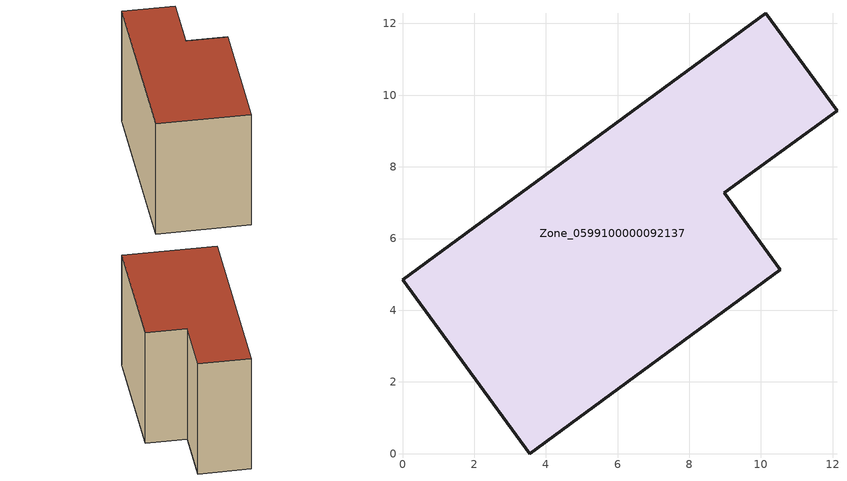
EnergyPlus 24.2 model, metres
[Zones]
Zone_0599100000092137
 floor ground (C_G): 0,4.85 10.14,12.28 12.12,9.57 8.98,7.27 10.54,5.13 3.55,0 z0
 wall outside (C_F): 3.55,0 10.54,5.13 8.98,7.27 12.12,9.57 10.14,12.28 0,4.85 3.55,0 z0:8.27
 roof outside (C_R): 10.14,12.28 0,4.85 3.55,0 10.54,5.13 8.98,7.27 12.12,9.57 z8.27
[BUILDING]
Pand.0599100000092137: North Axis=0; Terrain=City; Loads Convergence Tolerance Value=0.04; Temperature Convergence Tolerance Value=0.4; Solar Distribution=FullExterior; Maximum Number of Warmup Days=25; Minimum Number of Warmup Days=1
[Site:Location]
Rotterdam.The.Hague.AP_ZH_NLD Design_Conditions: Latitude=51.96; Longitude=4.45; Time Zone=1; Elevation=-4.5
[SITE:GROUNDTEMPERATURE:BUILDINGSURFACE]
18, 18, 18, 18, 18, 18, 18, 18, 18, 18, 18, 18
[MATERIAL] Thermal Absorptance=0.9; Solar Absorptance=0.7; Visible Absorptance=0.7
Name | Roughness | Thickness | Conductivity | Density | Specific Heat
G.TI.1975-1991 | MediumSmooth | 0.15 | 0.288461 | 540 | 1210
F.TI.1975-1991 | Rough | 0.3 | 0.230769 | 1920 | 840
R.TI.1975-1991 | MediumRough | 0.2 | 0.153846 | 1500 | 1000
[CONSTRUCTION]
C_G: G.TI.1975-1991
C_F: F.TI.1975-1991
C_R: R.TI.1975-1991
[ZONE]
Zone_0599100000092137: Type=1; Multiplier=1; Ceiling Height=Autocalculate; Volume=Autocalculate; Floor Area=autocalculate; Part of Total Floor Area=Yes
[ZONEINFILTRATION:DESIGNFLOWRATE]
Infil_Zone_0599100000092137: Zone or ZoneList or Space or SpaceList=Zone_0599100000092137; Schedule=AlwaysOn; Design Flow Rate Calculation Method=Flow/Area; Flow Rate per Floor Area=0.003; Constant Term Coefficient=1; Temperature Term Coefficient=0; Velocity Term Coefficient=0; Velocity Squared Term Coefficient=0
[HVACTEMPLATE:ZONE:IDEALLOADSAIRSYSTEM]
Zone_0599100000092137: Maximum Heating Supply Air Temperature=50; Minimum Cooling Supply Air Temperature=13; Maximum Heating Supply Air Humidity Ratio=0.0156; Minimum Cooling Supply Air Humidity Ratio=0.0077; Heating Limit=NoLimit; Cooling Limit=NoLimit; Dehumidification Control Type=ConstantSensibleHeatRatio; Cooling Sensible Heat Ratio=0.7; Dehumidification Setpoint=60; Humidification Control Type=None; Humidification Setpoint=30; Outdoor Air Method=None; Outdoor Air Flow Rate per Person=0.00944; Outdoor Air Flow Rate per Zone Floor Area=0; Outdoor Air Flow Rate per Zone=0; Demand Controlled Ventilation Type=None; Outdoor Air Economizer Type=NoEconomizer; Heat Recovery Type=None; Sensible Heat Recovery Effectiveness=0.7; Latent Heat Recovery Effectiveness=0.65
[ZONECONTROL:THERMOSTAT]
ThermostatControl_Zone_0599100000092137: Zone or ZoneList=Zone_0599100000092137; Control Type Schedule=DualSetpointControlType; Control 1=Thermostat_Zone_0599100000092137; Temperature Difference Between Cutout And Setpoint=0
[THERMOSTATSETPOINT:DUALSETPOINT]
Thermostat_Zone_0599100000092137: Heating Setpoint Temperature Schedule=HeatingSetpoint_Zone_0599100000092137; Cooling Setpoint Temperature Schedule=CoolingSetpoint_Zone_0599100000092137
[SCHEDULE:COMPACT]
HeatingSetpoint_Zone_0599100000092137: Through: 12/31, For: AllDays, Until: 24:00, 21
CoolingSetpoint_Zone_0599100000092137: Through: 12/31, For: AllDays, Until: 24:00, 24
DualSetpointControlType: Through: 12/31, For: AllDays, Until: 24:00, 4
AlwaysOn: Through: 12/31, For: AllDays, Until: 24:00, 1
